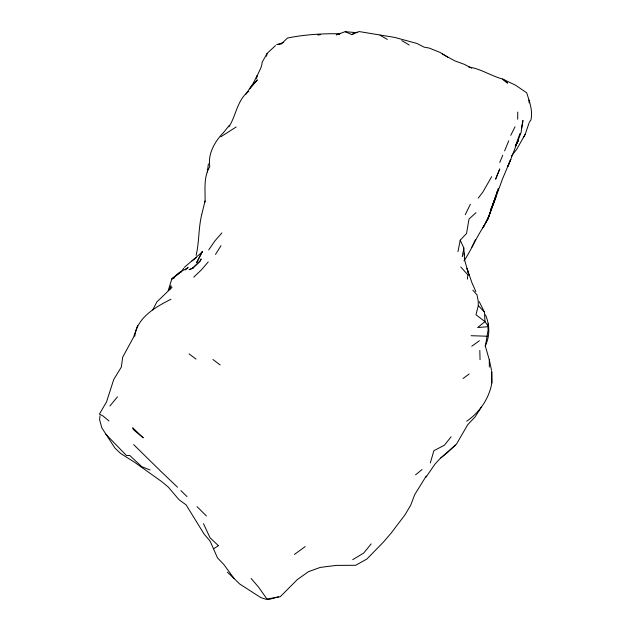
<?xml version="1.0" encoding="UTF-8"?>
<svg xmlns="http://www.w3.org/2000/svg" width="631" height="631" viewBox="0 0 631 631"><rect width="100%" height="100%" fill="white"/><g stroke="black" fill="none" stroke-linecap="round" stroke-linejoin="round"><path stroke-width="0.95" d="M517.688 119.227L517.743 112.089M205.036 202.062C205.438 190.12 203.237 177.374 209.8 166.592C207.646 153.696 214.99 141.21 223.721 132.321M485.484 314.79C489.719 324.657 490.216 336.52 485.01 346.103M488.086 328.83L488.315 323.727M99.95 415.884L99.619 419.82L101.82 427.857L114.905 448.018L120.521 453.389L134.742 462.381L161.765 481.658L168.217 486.998L179.03 499.736L186.074 504.839L204.231 534.26L210.107 541.082L217.474 557.859L223.871 564.564L234.188 578.627L239.709 583.99L260.729 597.557L265.47 599.103L269.066 599.45L278.484 596.831M463.438 251.619L463.769 247.794L460.204 240.206L466.522 233.494L469.022 219.044L475.987 212.694M467.413 279.123L467.831 274.832L460.772 266.976M491.573 370.444L489.309 359.915L485.405 346.277L488.639 326.669L484.987 321.636L475.963 314.751L478.322 305.593L478.164 300.782L476.997 294.843L472.816 290.165M207.339 171.979L208.411 163.855M464.132 254.971L464.369 253.157M196.123 255.421C199.317 241.941 198.371 227.941 201.746 214.501M462.286 256.691L463.138 251.698M457.98 251.69L460.204 240.206M256.391 78.504C257.551 72.841 261.968 68.345 262.125 62.264L267.126 53.398L275.518 45.566M256.612 77.353L256.959 75.752L253.741 82.409M266.487 56.262L267.126 53.398M491.872 382.97L491.738 371.564L491.77 383.411C488.954 398.768 479.56 412.422 466.751 421.177M201.849 214.083L205.051 200.95M134.758 336.339C137.061 317.44 155.541 307.068 170.93 299.252M521.514 128.314L522.949 120.442L521.096 132.407L510.747 159.454L502.513 178.896L487.558 219.919L482.447 228.13M430.318 462.965L433.883 450.692L444.405 445.218L451.102 436.818M228.919 126.799C236.333 115.37 237.059 99.919 248.795 91.29M528.92 123.368L525.213 134.3L523.328 137.732M496.558 193.741L488.773 216.496L485.302 223.555M168.201 290.646L171.774 279.076L179.48 272.411L188.18 267.552L185.317 269.973M519.897 133.646L515.693 145.406L518.351 140.563L515.212 146.203M496.897 192.723L497.678 190.215M497.094 192.076L492.622 205.493M496.857 192.834L498.332 188.298M169.826 289.408L171.048 285.772L169.897 288.454M137.558 325.699L133.504 337.293L122.706 357.146L121.333 367.061L113.746 379.476L106.536 401.868L99.414 414.141L103.003 415.987L108.989 420.964M493.379 204.065L495.856 197.014L490.492 211.306M487.558 219.919L495.398 197.629L491.092 208.751M508.744 140.768L504.626 150.912M510.755 135.342L515.038 126.815M499.744 162.506L502.773 155.171M491.115 208.798L492.251 206.313M463.998 260.855C471.546 249.631 476.46 237.004 484.135 225.835M471.917 247.147L475.388 239.701M465.284 214.674L470.371 204.215M483.512 226.868L488.773 216.496M152.773 309.931L156.811 301.997L172.082 287.286M525.213 134.3L516.742 149.231L511.481 155.991M201.226 253.591L202.441 251.296L196.698 262.543L202.015 252.203L184.323 267.355M253.488 82.906L249.773 88.892L257.353 79.845L251.154 86.305L245.719 94.413M208.751 249.892L214.99 240.797L221.899 232.949M215.502 254.443L221.008 245.68M491.644 176.688L482.896 192.013L478.219 198.118M481.319 407.184L475.017 417.004L467.752 424.663L456.347 444.327L439.657 458.989L435.043 464.053L425.886 477.32M426.233 476.019L414.67 494.696L410.623 505.415L404.81 515.093L390.991 533.29L383.411 542.092L366.926 559.003L355.655 565.289L336.449 565.392L326.314 566.614L320.012 567.49L308.354 571.725L297.28 579.637L280.259 596.721L266.929 599.016L258.82 587.445L251.13 578.469M180.994 272.269L183.645 268.325M529.164 122.54L530.923 120.008C533.006 110.654 529.48 101.583 526.688 92.796L515.48 85.161L502.655 79.025C490.989 75.925 480.885 68.755 468.699 67.004M224.1 131.863L229.368 125.269M371.162 543.906L363.693 553.072L352.69 559.658M109.92 405.985L117.453 396.86M208.23 261.904L201.265 270.005L193.709 277.183M455.306 445.068L447.695 452.332L440.817 457.854M294.417 554.436L305.199 546.58M172.515 278.46L171.774 279.076L180.703 271.985L172.515 278.46L174.621 277.806M415.569 474.835L422.06 469.551M191.95 260.982L196.643 257.432M463.067 378.521L469.164 373.978M471.775 346.238L479.434 340.701M213.712 548.686L218.452 545.705M339.801 34.011L336.213 34.847L345.22 31.684L351.83 34.642L354.819 32.52L357.698 32.291M220.905 136.746L236.199 126.973M277.94 44.501L283.674 42.34M351.83 34.642L359.086 31.55L394.872 37.45L416.894 43.468L424.135 47.144L429.332 48.098L440.059 52.444L447.75 57.169M317.756 35.02L320.572 34.618M353.336 32.733L354.819 32.52L345.22 31.684M276.646 44.438L281.3 43.996L287.476 38.041C304.568 34.555 322.354 33.498 339.793 33.743M488.639 326.669L477.651 327.536L484.987 321.636L484.45 312.132L479.221 301.657M471.128 335.7L487.416 336.244M150.068 469.977L141.801 466.68L129.765 455.487L126.452 455.495L105.905 434.317M471.72 68.211L464.219 64.291L454.714 60.836L442.481 54.069M380.028 35.186L387.308 39.406M401.813 40.613L409.267 45.038M189.087 353.888L196.02 359.118M212.962 359.528L220.187 364.986M503.57 79.885L507.521 83.118L502.655 79.025M160.96 471.428L177.516 487.203M218.2 545.476L210.044 537.786L203.49 523.675M227.373 572.151L234.188 578.627M180.9 490.595L186.989 496.597M160.526 471.002L133.646 444.61M197.069 506.661L206.416 515.969M478.322 305.593L484.45 312.132M475.877 291.64L471.862 282.53L467.035 268.467L468.943 275.219L464.629 260.027L463.769 247.794M528.928 99.998L529.133 102.885M479.828 350.489L480.041 359.717M489.309 359.915L489.333 367.076M499.705 169.061L495.674 179.038L499.705 169.061M510.747 159.454L507.781 166.505L510.747 159.454M201.076 259.049L199.924 261.4L192.479 268.364L189.095 269.713L193.102 268.017L192.479 268.364L200.13 260.934L201.076 259.049M143.158 437.772L133.425 429.656L132.707 427.771L143.158 437.772"/></g></svg>
